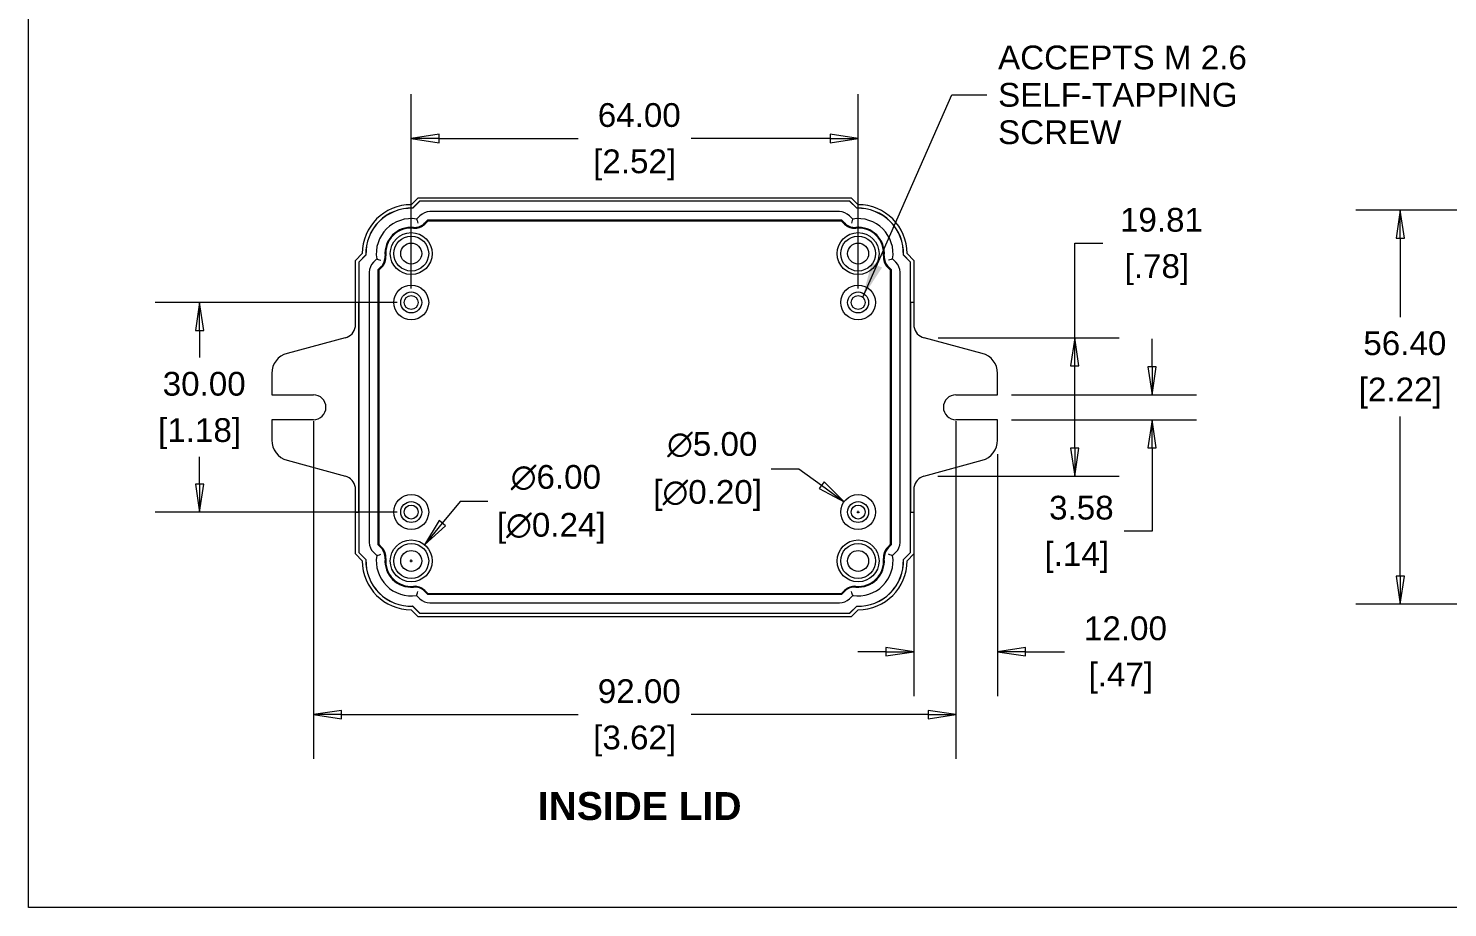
# Model space of a CAD drawing. Header units: millimetres. Extents: x 8 to 457, y 8 to 352.
# Drawn here: x 12.7 to 182.1, y 12.7 to 117.6 of the extents above; entities that cross this region are included whole.
import ezdxf

# ---------------------------------------------------------------- set-up
doc = ezdxf.new("R2010")
doc.units = ezdxf.units.MM
doc.header["$LTSCALE"] = 1.666667
for name, color, linetype, lineweight in [('Dimension (ANSI)', 7, 'Continuous', 9), ('Sketch Geometry (ANSI)', 7, 'Continuous', 9), ('Symbol (ANSI)', 7, 'Continuous', 9), ('Visible (ANSI)', 7, 'Continuous', 9)]:
    doc.layers.add(name, color=color, linetype=linetype, lineweight=lineweight)
doc.styles.add('Label Text (ANSI)', font='arialbd.ttf')
doc.styles.add('Note Text (ANSI)', font='arial.ttf')
doc.dimstyles.new('Default - mm_inch (ANSI)', dxfattribs={"dimscale": 1.666667, "dimtxt": 1.7, "dimasz": 2, "dimexe": 3.175, "dimexo": 1, "dimgap": 0.8, "dimtad": 0, "dimtih": 1, "dimtoh": 1, "dimrnd": 1e-08, "dimzin": 4, "dimdsep": 46, "dimtxsty": 'Note Text (ANSI)', "dimblk": 'Filled-1', "dimcen": 0.09, "dimdle": 10, "dimclrd": 256, "dimclre": 256, "dimclrt": 256, "dimadec": 1, "dimazin": 0, "dimtfac": 1.176471, "dimtofl": 0, "dimtmove": 0, "dimatfit": 3, "dimfxl": 0, "dimtolj": 1, "dimtzin": 0, "dimlwd": -1, "dimlwe": -1, "dimarcsym": 0})
doc.dimstyles.new('Default - mm_inch (ANSI)$7', dxfattribs={"dimscale": 1.666667, "dimtxt": 1.7, "dimasz": 2.5, "dimexe": 3.175, "dimexo": 1, "dimgap": 0.8, "dimtad": 0, "dimtih": 1, "dimtoh": 1, "dimrnd": 1e-08, "dimzin": 4, "dimdsep": 46, "dimtxsty": 'Note Text (ANSI)', "dimblk": 'Filled-1', "dimcen": 0.09, "dimdle": 10, "dimclrd": 256, "dimclre": 256, "dimclrt": 256, "dimadec": 1, "dimazin": 0, "dimtfac": 1.176471, "dimtofl": 0, "dimtmove": 0, "dimatfit": 3, "dimfxl": 0, "dimtolj": 1, "dimtzin": 0, "dimlwd": -1, "dimlwe": -1, "dimarcsym": 0})

# ---------------------------------------------------------------- blocks, each defined once
blk = doc.blocks.new('Borders Default Border')
at = {"layer": 'Sketch Geometry (ANSI)', "flags": 128}
blk.add_lwpolyline([(7.62, 7.62), (7.62, 208.28), (271.78, 208.28), (271.78, 7.62), (7.62, 7.62)], dxfattribs=at)
blk = doc.blocks.new('Filled-1')
at = {"color": 0}
for p, q in [((0, 0), (-1, 0.15)), ((-1, 0.15), (-1, -0.15)), ((-1, 0), (0, 0)), ((-1, -0.15), (0, 0))]:
    blk.add_line(p, q, dxfattribs=at)
at = {"color": 0, "flags": 128}
blk.add_lwpolyline([(-1, -0.15), (0, 0), (-1, 0.15), (-1, -0.15)], dxfattribs=at)
at = {"color": 0}
blk.add_solid([(-1, -0.15), (0, 0), (-1, 0.15), (-1, -0.15)], dxfattribs=at)
blk = doc.blocks.new('*D20')
at = {"layer": 'Defpoints', "color": 0, "transparency": 16777216}
for p in [(119.59, 80.67), (137.56, 80.67), (119.58, 64.16)]:
    blk.add_point(p, dxfattribs=at)
at = {"layer": 'Dimension (ANSI)', "transparency": 16777216}
for p, q in [((137.56, 80.67), (137.56, 91.95)), ((137.56, 91.95), (140.9, 91.95)), ((121.25, 80.67), (142.86, 80.67)), ((137.56, 67.49), (137.56, 77.34)), ((121.24, 64.16), (142.86, 64.16))]:
    blk.add_line(p, q, dxfattribs=at)
at = {"layer": 'Dimension (ANSI)', "transparency": 16777216, "xscale": 3.333333333333333, "yscale": 3.333333333333333, "zscale": 3.333333333333333}
for p, rotation in [((137.56, 80.67), 90), ((137.56, 64.16), 270)]:
    blk.add_blockref('Filled-1', p, dxfattribs=dict(at, rotation=rotation))
at = {"layer": 'Dimension (ANSI)', "transparency": 16777216, "char_height": 2.833, "attachment_point": 5, "style": 'Note Text (ANSI)'}
for s, insert in [('\\A1; 19.81', (147.37, 94.73)), ('\\A1;[.78]', (147.37, 88.8))]:
    blk.add_mtext(s, dxfattribs=dict(at, insert=insert))
blk = doc.blocks.new('*D21')
at = {"layer": 'Defpoints', "color": 0, "transparency": 16777216}
for p in [(46.72, 72.39), (123.39, 72.39), (46.72, 35.72)]:
    blk.add_point(p, dxfattribs=at)
at = {"layer": 'Dimension (ANSI)', "transparency": 16777216}
for p, q in [((46.72, 70.72), (46.72, 30.43)), ((123.39, 70.72), (123.39, 30.43)), ((50.05, 35.72), (78.31, 35.72)), ((120.05, 35.72), (91.79, 35.72))]:
    blk.add_line(p, q, dxfattribs=at)
at = {"layer": 'Dimension (ANSI)', "transparency": 16777216, "xscale": 3.333333333333333, "yscale": 3.333333333333333, "zscale": 3.333333333333333, "rotation": 180}
blk.add_blockref('Filled-1', (46.72, 35.72), dxfattribs=at)
at = {"layer": 'Dimension (ANSI)', "transparency": 16777216, "xscale": 3.333333333333333, "yscale": 3.333333333333333, "zscale": 3.333333333333333}
blk.add_blockref('Filled-1', (123.39, 35.72), dxfattribs=at)
at = {"layer": 'Dimension (ANSI)', "transparency": 16777216, "char_height": 2.833, "attachment_point": 5, "style": 'Note Text (ANSI)'}
for s, insert in [('\\A1; 92.00', (85.05, 38.5)), ('\\A1;[3.62]', (85.05, 32.57))]:
    blk.add_mtext(s, dxfattribs=dict(at, insert=insert))
blk = doc.blocks.new('*D22')
at = {"layer": 'Defpoints', "color": 0, "transparency": 16777216}
for p in [(128.35, 68.46), (118.35, 59.89), (118.35, 43.22)]:
    blk.add_point(p, dxfattribs=at)
at = {"layer": 'Dimension (ANSI)', "transparency": 16777216}
for p, q in [((128.35, 66.79), (128.35, 37.93)), ((118.35, 58.22), (118.35, 37.93)), ((115.02, 43.22), (111.69, 43.22)), ((131.69, 43.22), (136.33, 43.22))]:
    blk.add_line(p, q, dxfattribs=at)
at = {"layer": 'Dimension (ANSI)', "transparency": 16777216, "xscale": 3.333333333333333, "yscale": 3.333333333333333, "zscale": 3.333333333333333}
blk.add_blockref('Filled-1', (118.35, 43.22), dxfattribs=at)
at = {"layer": 'Dimension (ANSI)', "transparency": 16777216, "xscale": 3.333333333333333, "yscale": 3.333333333333333, "zscale": 3.333333333333333, "rotation": 180}
blk.add_blockref('Filled-1', (128.35, 43.22), dxfattribs=at)
at = {"layer": 'Dimension (ANSI)', "transparency": 16777216, "char_height": 2.833, "attachment_point": 5, "style": 'Note Text (ANSI)'}
for s, insert in [('\\A1; 12.00', (143.07, 46)), ('\\A1;[.47]', (143.07, 40.08))]:
    blk.add_mtext(s, dxfattribs=dict(at, insert=insert))
blk = doc.blocks.new('*D23')
at = {"layer": 'Defpoints', "color": 0, "transparency": 16777216}
for p in [(128.35, 73.88), (146.79, 73.88), (128.35, 70.9)]:
    blk.add_point(p, dxfattribs=at)
at = {"layer": 'Dimension (ANSI)', "transparency": 16777216}
for p, q in [((146.79, 77.21), (146.79, 80.55)), ((130.02, 73.88), (152.08, 73.88)), ((130.02, 70.9), (152.08, 70.9)), ((146.79, 67.56), (146.79, 57.61)), ((146.79, 57.61), (143.46, 57.61))]:
    blk.add_line(p, q, dxfattribs=at)
at = {"layer": 'Dimension (ANSI)', "transparency": 16777216, "xscale": 3.333333333333333, "yscale": 3.333333333333333, "zscale": 3.333333333333333}
for p, rotation in [((146.79, 73.88), 270), ((146.79, 70.9), 90)]:
    blk.add_blockref('Filled-1', p, dxfattribs=dict(at, rotation=rotation))
at = {"layer": 'Dimension (ANSI)', "transparency": 16777216, "char_height": 2.833, "attachment_point": 5, "style": 'Note Text (ANSI)'}
for s, insert in [('\\A1; 3.58', (137.81, 60.39)), ('\\A1;[.14]', (137.81, 54.46))]:
    blk.add_mtext(s, dxfattribs=dict(at, insert=insert))
blk = doc.blocks.new('*D26')
at = {"layer": 'Defpoints', "color": 0, "transparency": 16777216}
for p in [(209.82, 95.89), (176.41, 48.89), (209.82, 48.89)]:
    blk.add_point(p, dxfattribs=at)
at = {"layer": 'Dimension (ANSI)', "transparency": 16777216}
for p, q in [((208.15, 95.89), (171.11, 95.89)), ((176.41, 92.56), (176.41, 83.15)), ((176.41, 52.22), (176.41, 71.3)), ((208.15, 48.89), (171.11, 48.89))]:
    blk.add_line(p, q, dxfattribs=at)
at = {"layer": 'Dimension (ANSI)', "transparency": 16777216, "xscale": 3.333333333333333, "yscale": 3.333333333333333, "zscale": 3.333333333333333}
for p, rotation in [((176.41, 95.89), 90), ((176.41, 48.89), 270)]:
    blk.add_blockref('Filled-1', p, dxfattribs=dict(at, rotation=rotation))
at = {"layer": 'Dimension (ANSI)', "transparency": 16777216, "char_height": 2.833, "attachment_point": 5, "style": 'Note Text (ANSI)'}
for s, insert in [('\\A1; 56.40', (176.41, 80.01)), ('\\A1;[2.22]', (176.41, 74.08))]:
    blk.add_mtext(s, dxfattribs=dict(at, insert=insert))
blk = doc.blocks.new('*D33')
at = {"layer": 'Defpoints', "color": 0, "transparency": 16777216}
for p in [(111.72, 104.45), (58.39, 84.89), (111.72, 84.89)]:
    blk.add_point(p, dxfattribs=at)
at = {"layer": 'Dimension (ANSI)', "transparency": 16777216}
for p, q in [((58.39, 86.56), (58.39, 109.75)), ((111.72, 86.56), (111.72, 109.75)), ((61.72, 104.45), (78.31, 104.45)), ((108.39, 104.45), (91.79, 104.45))]:
    blk.add_line(p, q, dxfattribs=at)
at = {"layer": 'Dimension (ANSI)', "transparency": 16777216, "xscale": 3.333333333333333, "yscale": 3.333333333333333, "zscale": 3.333333333333333, "rotation": 180}
blk.add_blockref('Filled-1', (58.39, 104.45), dxfattribs=at)
at = {"layer": 'Dimension (ANSI)', "transparency": 16777216, "xscale": 3.333333333333333, "yscale": 3.333333333333333, "zscale": 3.333333333333333}
blk.add_blockref('Filled-1', (111.72, 104.45), dxfattribs=at)
at = {"layer": 'Dimension (ANSI)', "transparency": 16777216, "char_height": 2.833, "attachment_point": 5, "style": 'Note Text (ANSI)'}
for s, insert in [('\\A1; 64.00', (85.05, 107.23)), ('\\A1;[2.52]', (85.05, 101.3))]:
    blk.add_mtext(s, dxfattribs=dict(at, insert=insert))
blk = doc.blocks.new('*D34')
at = {"layer": 'Defpoints', "color": 0, "transparency": 16777216}
for p in [(58.39, 84.89), (33.13, 59.89), (58.39, 59.89)]:
    blk.add_point(p, dxfattribs=at)
at = {"layer": 'Dimension (ANSI)', "transparency": 16777216}
for p, q in [((56.72, 84.89), (27.84, 84.89)), ((33.13, 81.56), (33.13, 78.32)), ((33.13, 63.22), (33.13, 66.46)), ((56.72, 59.89), (27.84, 59.89))]:
    blk.add_line(p, q, dxfattribs=at)
at = {"layer": 'Dimension (ANSI)', "transparency": 16777216, "xscale": 3.333333333333333, "yscale": 3.333333333333333, "zscale": 3.333333333333333}
for p, rotation in [((33.13, 84.89), 90), ((33.13, 59.89), 270)]:
    blk.add_blockref('Filled-1', p, dxfattribs=dict(at, rotation=rotation))
at = {"layer": 'Dimension (ANSI)', "transparency": 16777216, "char_height": 2.833, "attachment_point": 5, "style": 'Note Text (ANSI)'}
for s, insert in [('\\A1; 30.00', (33.13, 75.17)), ('\\A1;[1.18]', (33.13, 69.24))]:
    blk.add_mtext(s, dxfattribs=dict(at, insert=insert))
blk = doc.blocks.new('*D39')
at = {"layer": 'Defpoints', "color": 0, "transparency": 16777216}
for p in [(59.97, 55.99), (56.8, 52.13)]:
    blk.add_point(p, dxfattribs=at)
at = {"layer": 'Dimension (ANSI)', "transparency": 16777216}
for p, q in [((64.21, 61.13), (62.09, 58.56)), ((67.54, 61.13), (64.21, 61.13)), ((58.39, 53.91), (58.39, 54.21)), ((58.24, 54.06), (58.54, 54.06))]:
    blk.add_line(p, q, dxfattribs=at)
at = {"layer": 'Dimension (ANSI)', "transparency": 16777216, "xscale": 3.333333333333333, "yscale": 3.333333333333333, "zscale": 3.333333333333333, "rotation": 230.5577404043782}
blk.add_blockref('Filled-1', (59.97, 55.99), dxfattribs=at)
at = {"layer": 'Dimension (ANSI)', "transparency": 16777216, "attachment_point": 5, "style": 'Note Text (ANSI)'}
for s, insert, char_height in [('\\A1; ∅6.00', (75.1, 63.99), 2.833), ('\\A1;[∅0.24]', (75.1, 57.94), 2.8333)]:
    blk.add_mtext(s, dxfattribs=dict(at, insert=insert, char_height=char_height))
blk = doc.blocks.new('*D40')
at = {"layer": 'Defpoints', "color": 0, "transparency": 16777216}
for p in [(110.04, 61.12), (113.4, 58.66)]:
    blk.add_point(p, dxfattribs=at)
at = {"layer": 'Dimension (ANSI)', "transparency": 16777216}
for p, q in [((101.33, 65.06), (104.66, 65.06)), ((104.66, 65.06), (107.35, 63.09)), ((111.57, 59.89), (111.87, 59.89)), ((111.72, 59.74), (111.72, 60.04))]:
    blk.add_line(p, q, dxfattribs=at)
at = {"layer": 'Dimension (ANSI)', "transparency": 16777216, "xscale": 3.333333333333333, "yscale": 3.333333333333333, "zscale": 3.333333333333333, "rotation": 323.7833097564113}
blk.add_blockref('Filled-1', (110.04, 61.12), dxfattribs=at)
at = {"layer": 'Dimension (ANSI)', "transparency": 16777216, "attachment_point": 5, "style": 'Note Text (ANSI)'}
for s, insert, char_height in [('\\A1; ∅5.00', (93.76, 67.92), 2.833), ('\\A1;[∅0.20]', (93.76, 61.86), 2.8333)]:
    blk.add_mtext(s, dxfattribs=dict(at, insert=insert, char_height=char_height))

msp = doc.modelspace()

# ---------------------------------------------------------------- linework, layer by layer
at = {"layer": 'Visible (ANSI)'}
for p, q in [((58.385, 96.5559), (59.2184, 97.3892)), ((59.391, 96.9726), (58.555, 96.1366)), ((59.3955, 96.9616), (58.5593, 96.1255)), ((59.2184, 97.3892), (110.885, 97.3892)), ((110.7125, 96.9726), (59.391, 96.9726)), ((59.3955, 96.9616), (59.391, 96.9726)), ((110.7079, 96.9616), (59.3955, 96.9616)), ((110.7079, 96.9616), (110.7125, 96.9726)), ((111.5441, 96.1255), (110.7079, 96.9616)), ((111.5485, 96.1366), (110.7125, 96.9726)), ((110.885, 97.3892), (111.7184, 96.5559)), ((58.5593, 96.1255), (58.555, 96.1366)), ((59.4207, 95.2346), (59.0258, 94.8397)), ((109.5046, 95.7226), (60.5989, 95.7226)), ((111.0776, 94.8397), (110.6827, 95.2346)), ((111.5441, 96.1255), (111.5485, 96.1366)), ((60.3353, 94.6928), (59.9724, 94.33)), ((60.3732, 94.6012), (60.0069, 94.2349)), ((109.7682, 94.6928), (60.3353, 94.6928)), ((60.3732, 94.6012), (60.3353, 94.6928)), ((109.7302, 94.6012), (60.3732, 94.6012)), ((109.7302, 94.6012), (109.7682, 94.6928)), ((110.0965, 94.2349), (109.7302, 94.6012)), ((110.131, 94.33), (109.7682, 94.6928)), ((51.7184, 89.8892), (52.5517, 90.7226)), ((51.7184, 84.8892), (51.7184, 89.8892)), ((52.971, 90.5526), (52.135, 89.7166)), ((52.9821, 90.5483), (52.146, 89.7121)), ((52.9821, 90.5483), (52.971, 90.5526)), ((54.2679, 90.0818), (53.873, 89.6869)), ((116.2304, 89.6869), (115.8355, 90.0818)), ((117.1213, 90.5483), (117.1324, 90.5526)), ((117.9575, 89.7121), (117.1213, 90.5483)), ((117.9684, 89.7166), (117.1324, 90.5526)), ((117.5517, 90.7226), (118.385, 89.8892)), ((118.385, 89.8892), (118.385, 84.8892)), ((52.135, 89.7166), (52.135, 84.8892)), ((52.146, 89.7121), (52.135, 89.7166)), ((52.146, 89.7121), (52.146, 55.0663)), ((53.385, 88.5087), (53.385, 56.2697)), ((54.7776, 89.1352), (54.4148, 88.7723)), ((54.4148, 88.7723), (54.4148, 56.0061)), ((54.5064, 88.7344), (54.4148, 88.7723)), ((54.8727, 89.1007), (54.5064, 88.7344)), ((54.5064, 88.7344), (54.5064, 56.0441)), ((115.597, 88.7344), (115.2307, 89.1007)), ((115.6887, 88.7723), (115.3258, 89.1352)), ((115.597, 88.7344), (115.6887, 88.7723)), ((115.597, 56.0441), (115.597, 88.7344)), ((115.6887, 56.0061), (115.6887, 88.7723)), ((116.7184, 56.2697), (116.7184, 88.5087)), ((117.9575, 89.7121), (117.9684, 89.7166)), ((117.9575, 55.0663), (117.9575, 89.7121)), ((117.9684, 84.8892), (117.9684, 89.7166)), ((52.135, 84.8892), (51.7184, 84.8892)), ((51.7511, 82.2826), (51.7511, 84.8892)), ((52.135, 59.8892), (52.135, 84.8892)), ((118.385, 84.8892), (117.9684, 84.8892)), ((117.9684, 84.8892), (117.9684, 59.8892)), ((118.3523, 84.8892), (118.3523, 82.2826)), ((50.5162, 80.6733), (43.5798, 78.8147)), ((126.5236, 78.8147), (119.5872, 80.6733)), ((41.7511, 76.4315), (41.7511, 73.8803)), ((128.3523, 73.8803), (128.3523, 76.4315)), ((41.7511, 73.8803), (46.7184, 73.8803)), ((123.385, 73.8803), (128.3523, 73.8803)), ((46.7184, 70.8982), (41.7511, 70.8982)), ((41.7511, 70.8982), (41.7511, 68.4586)), ((128.3523, 70.8982), (123.385, 70.8982)), ((128.3523, 68.4586), (128.3523, 70.8982)), ((43.5799, 66.0754), (50.5275, 64.1613)), ((119.5759, 64.1613), (126.5235, 66.0754)), ((51.7511, 59.8892), (51.7511, 62.555)), ((118.3523, 62.555), (118.3523, 59.8892)), ((51.7184, 59.8892), (52.135, 59.8892)), ((51.7184, 54.8892), (51.7184, 59.8892)), ((52.135, 59.8892), (52.135, 55.0618)), ((117.9684, 59.8892), (118.385, 59.8892)), ((117.9684, 55.0618), (117.9684, 59.8892)), ((118.385, 59.8892), (118.385, 54.8892)), ((54.5064, 56.0441), (54.4148, 56.0061)), ((54.4148, 56.0061), (54.7776, 55.6433)), ((54.5064, 56.0441), (54.8727, 55.6778)), ((115.2307, 55.6778), (115.597, 56.0441)), ((115.3258, 55.6433), (115.6887, 56.0061)), ((115.597, 56.0441), (115.6887, 56.0061)), ((52.5517, 54.0559), (51.7184, 54.8892)), ((52.146, 55.0663), (52.135, 55.0618)), ((52.135, 55.0618), (52.971, 54.2258)), ((52.146, 55.0663), (52.9821, 54.2302)), ((52.9821, 54.2302), (52.971, 54.2258)), ((53.873, 55.0916), (54.2679, 54.6967)), ((115.8355, 54.6967), (116.2304, 55.0916)), ((117.1213, 54.2302), (117.9575, 55.0663)), ((117.1213, 54.2302), (117.1324, 54.2258)), ((117.1324, 54.2258), (117.9684, 55.0618)), ((118.385, 54.8892), (117.5517, 54.0559)), ((117.9575, 55.0663), (117.9684, 55.0618)), ((59.0258, 49.9388), (59.4207, 49.5439)), ((59.9724, 50.4484), (60.3353, 50.0856)), ((60.0069, 50.5436), (60.3732, 50.1773)), ((60.3732, 50.1773), (60.3353, 50.0856)), ((60.3353, 50.0856), (109.7682, 50.0856)), ((60.3732, 50.1773), (109.7302, 50.1773)), ((109.7302, 50.1773), (110.0965, 50.5436)), ((109.7302, 50.1773), (109.7682, 50.0856)), ((109.7682, 50.0856), (110.131, 50.4484)), ((110.6827, 49.5439), (111.0776, 49.9388)), ((59.2184, 47.3892), (58.385, 48.2226)), ((58.5593, 48.6529), (58.555, 48.6419)), ((58.555, 48.6419), (59.391, 47.8059)), ((58.5593, 48.6529), (59.3955, 47.8168)), ((59.3955, 47.8168), (59.391, 47.8059)), ((59.391, 47.8059), (110.7125, 47.8059)), ((59.3955, 47.8168), (110.7079, 47.8168)), ((60.5989, 49.0559), (109.5046, 49.0559)), ((110.7079, 47.8168), (111.5441, 48.6529)), ((110.7079, 47.8168), (110.7125, 47.8059)), ((110.7125, 47.8059), (111.5485, 48.6419)), ((111.7184, 48.2226), (110.885, 47.3892)), ((111.5441, 48.6529), (111.5485, 48.6419)), ((110.885, 47.3892), (59.2184, 47.3892))]:
    msp.add_line(p, q, dxfattribs=at)
for centre, radius in [((58.385, 90.7226), 2.5), ((111.7184, 90.7226), 2.5), ((58.385, 90.7226), 2.0833), ((58.385, 90.7226), 1.25), ((111.7184, 90.7226), 2.0833), ((111.7184, 90.7226), 1.25), ((58.385, 84.8892), 2.0833), ((111.7184, 84.8892), 2.0833), ((58.385, 84.8892), 1.25), ((58.385, 84.8892), 0.8333), ((111.7184, 84.8892), 1.25), ((111.7184, 84.8892), 0.8333), ((58.385, 59.8892), 2.0833), ((58.385, 59.8892), 1.25), ((111.7184, 59.8892), 2.0833), ((111.7184, 59.8892), 1.25), ((58.385, 59.8892), 0.8333), ((111.7184, 59.8892), 0.8333), ((58.385, 54.0559), 2.5), ((58.385, 54.0559), 2.0833), ((111.7184, 54.0559), 2.5), ((111.7184, 54.0559), 2.0833), ((58.385, 54.0559), 1.25), ((111.7184, 54.0559), 1.25)]:
    msp.add_circle(centre, radius, dxfattribs=at)
for centre, radius, start, end in [((58.385, 90.7226), 5.8333, 90, 180), ((111.7184, 90.7226), 5.8333, 0, 90), ((58.385, 90.7226), 5.4167, 88.202313, 181.797687), ((58.385, 90.7226), 5.4058, 88.152293, 181.847707), ((58.385, 90.7226), 4.1667, 81.153424, 188.846576), ((111.7184, 90.7226), 4.1667, 351.153424, 98.846576), ((111.7184, 90.7226), 5.4058, 358.152293, 91.847707), ((111.7184, 90.7226), 5.4167, 358.202313, 91.797687), ((58.385, 90.7226), 3.1369, 85.111615, 184.888385), ((58.385, 90.7226), 3.0453, 84.595155, 185.404845), ((58.7944, 95.5081), 1.666, 265.110676, 315.000939), ((58.8288, 95.4129), 1.666, 264.594183, 315.000972), ((111.2746, 95.4129), 1.666, 224.999028, 275.405817), ((111.3091, 95.5081), 1.666, 224.999061, 274.889324), ((111.7184, 90.7226), 3.0453, 354.595155, 95.404845), ((111.7184, 90.7226), 3.1369, 355.111615, 94.888385), ((53.5995, 90.3132), 1.666, 314.999061, 4.889324), ((53.6947, 90.2788), 1.666, 314.999028, 5.405817), ((116.4088, 90.2788), 1.666, 174.594183, 225.000972), ((116.5039, 90.3132), 1.666, 175.110676, 225.000939), ((44.2184, 76.4315), 2.4673, 105, 180), ((125.885, 76.4315), 2.4673, 0, 75), ((46.7184, 72.3892), 1.4911, 270, 90), ((123.385, 72.3892), 1.4911, 90, 270), ((44.2184, 68.4586), 2.4673, 180, 255.002665), ((125.885, 68.4586), 2.4673, 284.997335, 0), ((58.385, 54.0559), 5.4167, 178.202313, 271.797687), ((58.385, 54.0559), 5.4058, 178.152293, 271.847707), ((58.385, 54.0559), 4.1667, 171.153424, 278.846576), ((53.5995, 54.4652), 1.666, 355.110676, 45.000939), ((53.6947, 54.4997), 1.666, 354.594183, 45.000972), ((58.385, 54.0559), 3.1369, 175.111615, 274.888385), ((58.385, 54.0559), 3.0453, 174.595155, 275.404845), ((111.7184, 54.0559), 4.1667, 261.153424, 8.846576), ((111.7184, 54.0559), 3.0453, 264.595155, 5.404845), ((111.7184, 54.0559), 3.1369, 265.111615, 4.888385), ((111.7184, 54.0559), 5.4058, 268.152293, 1.847707), ((111.7184, 54.0559), 5.4167, 268.202313, 1.797687), ((116.4088, 54.4997), 1.666, 134.999028, 185.405817), ((116.5039, 54.4652), 1.666, 134.999061, 184.889324), ((58.385, 54.0559), 5.8333, 180, 270), ((111.7184, 54.0559), 5.8333, 270, 0), ((58.7944, 49.2704), 1.666, 44.999061, 94.889324), ((58.8288, 49.3655), 1.666, 44.999028, 95.405817), ((111.2746, 49.3655), 1.666, 84.594183, 135.000972), ((111.3091, 49.2704), 1.666, 85.110676, 135.000939)]:
    msp.add_arc(centre, radius, start, end, dxfattribs=at)
for centre, major_axis, ratio, start_param, end_param in [((60.5993, 94.0553), (-0.6381, 1.5404), 0.99959857, 5.89062816, 6.67574245), ((109.5041, 94.0553), (0.6381, 1.5404), 0.99959857, 5.89062816, 6.67574245), ((55.0523, 88.5083), (-1.5404, 0.6381), 0.99959857, 5.89062816, 6.67574245), ((115.0511, 88.5083), (1.5404, 0.6381), 0.99959857, 5.89062816, 6.67574245), ((50.0839, 82.2835), (1.323, -1.0152), 0.99945573, 5.62894975, 6.77545095), ((120.0195, 82.2835), (1.323, 1.0152), 0.99945573, 2.64932701, 3.79582821), ((50.0839, 62.5541), (-1.3265, -1.0105), 0.99945864, 2.65284294, 3.79231228), ((120.0195, 62.5541), (-1.3265, 1.0105), 0.99945864, 5.63246568, 6.77193503), ((55.0523, 56.2702), (-1.5404, -0.6381), 0.99959857, 5.89062816, 6.67574245), ((115.0511, 56.2702), (1.5404, -0.6381), 0.99959857, 5.89062816, 6.67574245), ((60.5993, 50.7231), (-0.6381, -1.5404), 0.99959857, 5.89062816, 6.67574245), ((109.5041, 50.7231), (0.6381, -1.5404), 0.99959857, 5.89062816, 6.67574245)]:
    msp.add_ellipse(centre, major_axis=major_axis, ratio=ratio, start_param=start_param, end_param=end_param, dxfattribs=at)
for points in [[(59.0373, 94.8044), (59.0335, 94.8162), (59.0297, 94.8279), (59.0258, 94.8397)], [(111.0661, 94.8044), (111.0699, 94.8162), (111.0738, 94.8279), (111.0776, 94.8397)], [(54.3032, 90.0703), (54.2914, 90.0741), (54.2797, 90.0779), (54.2679, 90.0818)], [(115.8002, 90.0703), (115.812, 90.0741), (115.8237, 90.0779), (115.8355, 90.0818)], [(51.7293, 82.0138), (51.7438, 82.1028), (51.7511, 82.1924), (51.7511, 82.2826)], [(118.3523, 82.2826), (118.3523, 82.1924), (118.3596, 82.1028), (118.3741, 82.0138)], [(51.7511, 62.555), (51.7511, 62.6452), (51.7438, 62.7348), (51.7293, 62.8238)], [(118.3741, 62.8238), (118.3596, 62.7348), (118.3523, 62.6452), (118.3523, 62.555)], [(54.3032, 54.7081), (54.2914, 54.7043), (54.2797, 54.7005), (54.2679, 54.6967)], [(115.8002, 54.7081), (115.812, 54.7043), (115.8237, 54.7005), (115.8355, 54.6967)], [(59.0373, 49.974), (59.0335, 49.9623), (59.0297, 49.9505), (59.0258, 49.9388)], [(111.0661, 49.974), (111.0699, 49.9623), (111.0738, 49.9505), (111.0776, 49.9388)]]:
    msp.add_open_spline(points, degree=3, dxfattribs=at)
for points in [[(59.0373, 94.8044), (59.0383, 94.8012), (59.0569, 94.7442), (59.1102, 94.5751), (59.1443, 94.4638), (59.1764, 94.3545)], [(111.0661, 94.8044), (111.0651, 94.8012), (111.0465, 94.7442), (110.9933, 94.5751), (110.9591, 94.4638), (110.927, 94.3545)], [(54.3032, 90.0703), (54.3064, 90.0693), (54.3634, 90.0507), (54.5325, 89.9974), (54.6438, 89.9633), (54.7531, 89.9312)], [(115.8002, 90.0703), (115.797, 90.0693), (115.74, 90.0507), (115.5709, 89.9974), (115.4596, 89.9633), (115.3503, 89.9312)], [(54.3032, 54.7081), (54.3064, 54.7092), (54.3634, 54.7278), (54.5325, 54.781), (54.6438, 54.8151), (54.7531, 54.8472)], [(115.8002, 54.7081), (115.797, 54.7092), (115.74, 54.7278), (115.5709, 54.781), (115.4596, 54.8151), (115.3503, 54.8472)], [(59.0373, 49.974), (59.0383, 49.9773), (59.0569, 50.0342), (59.1102, 50.2034), (59.1443, 50.3147), (59.1764, 50.424)], [(111.0661, 49.974), (111.0651, 49.9773), (111.0465, 50.0342), (110.9933, 50.2034), (110.9591, 50.3147), (110.927, 50.424)]]:
    msp.add_open_spline(points, degree=3, knots=[0, 0, 0, 0, 0.000410161031, 0.000410161031, 0.000820322062, 0.000820322062, 0.000820322062, 0.000820322062], dxfattribs=at)

# ---------------------------------------------------------------- block references
at = {"xscale": 1.666666666666667, "yscale": 1.666666666666667, "zscale": 1.666666666666667}
msp.add_blockref('Borders Default Border', (0, 0), dxfattribs=at)

# ---------------------------------------------------------------- texts
at = {"layer": 'Symbol (ANSI)', "insert": (128.4167, 109.643), "char_height": 2.833333, "width": 29.698173, "attachment_point": 4, "line_spacing_factor": 0.944221, "style": 'Note Text (ANSI)'}
msp.add_mtext('\\fArial|b0|i0;ACCEPTS M 2.6\\P\\fArial|b0|i0;SELF-TAPPING\\P\\fArial|b0|i0;SCREW', dxfattribs=at)
at = {"layer": 'Symbol (ANSI)', "insert": (73.4871, 23.1022), "char_height": 3.33333, "attachment_point": 7, "style": 'Label Text (ANSI)'}
msp.add_mtext('INSIDE LID', dxfattribs=at)

# ---------------------------------------------------------------- dimensions: what is measured, and where the dimension line sits
at = {"layer": 'Dimension (ANSI)'}
for base, p1, p2, angle, text, override, picture, middle in [((111.7184, 104.4541), (58.385, 84.8892), (111.7184, 84.8892), 180, ' <>\\X[2.52]', {"dimgap": 0.8, "dimtih": 0, "dimtoh": 0, "dimdec": 2, "dimlfac": 1.2, "dimpost": '\\X', "dimtol": 0, "dimlim": 0, "dimtp": 0, "dimtm": 0, "dimtdec": 2, "dimatfit": 1}, '*D33', (85.0517, 104.4541)), ((137.5634, 80.6733), (119.5759, 64.1613), (119.5872, 80.6733), 90, ' <>\\X[.78]', {"dimgap": 0.8, "dimdec": 2, "dimlfac": 1.2, "dimpost": '\\X', "dimtol": 0, "dimlim": 0, "dimtp": 0, "dimtm": 0, "dimtdec": 2, "dimatfit": 2}, '*D20', (147.3691, 91.9497)), ((176.4065, 48.8897), (209.8216, 95.8887), (209.8216, 48.8897), 90, ' <>\\X[2.22]', {"dimgap": 0.8, "dimdec": 2, "dimlfac": 1.2, "dimpost": '\\X', "dimtol": 0, "dimlim": 0, "dimtp": 0, "dimtm": 0, "dimtdec": 2, "dimatfit": 1}, '*D26', (176.4065, 77.2252)), ((33.1285, 59.8892), (58.385, 84.8892), (58.385, 59.8892), 90, ' <>\\X[1.18]', {"dimgap": 0.8, "dimdec": 2, "dimlfac": 1.2, "dimpost": '\\X', "dimtol": 0, "dimlim": 0, "dimtp": 0, "dimtm": 0, "dimtdec": 2, "dimatfit": 1}, '*D34', (33.1285, 72.3892)), ((146.7906, 73.8803), (128.3523, 70.8982), (128.3523, 73.8803), 90, ' <>\\X[.14]', {"dimgap": 0.8, "dimdec": 2, "dimlfac": 1.2, "dimpost": '\\X', "dimtol": 0, "dimlim": 0, "dimtp": 0, "dimtm": 0, "dimtdec": 2, "dimatfit": 1}, '*D23', (137.8092, 57.6109)), ((46.7184, 35.7226), (123.385, 72.3892), (46.7184, 72.3892), 180, ' <>\\X[3.62]', {"dimgap": 0.8, "dimtih": 0, "dimtoh": 0, "dimdec": 2, "dimlfac": 1.2, "dimpost": '\\X', "dimtol": 0, "dimlim": 0, "dimtp": 0, "dimtm": 0, "dimtdec": 2, "dimatfit": 1}, '*D21', (85.0517, 35.7226)), ((118.3523, 43.2226), (128.3523, 68.4586), (118.3523, 59.8892), 180, ' <>\\X[.47]', {"dimgap": 0.8, "dimtih": 0, "dimtoh": 0, "dimdec": 2, "dimlfac": 1.2, "dimpost": '\\X', "dimtol": 0, "dimlim": 0, "dimtp": 0, "dimtm": 0, "dimtdec": 2, "dimatfit": 1}, '*D22', (143.0674, 43.2226))]:
    dim = msp.add_linear_dim(base=base, p1=p1, p2=p2, angle=angle, text=text, dimstyle='Default - mm_inch (ANSI)', override=override, dxfattribs=at)
    dim.commit()
    dim.dimension.update_dxf_attribs({"geometry": picture, "text_midpoint": middle, "dimtype": 160})
for p1, p2, text, picture, middle in [((113.3992, 58.6583), (110.0376, 61.1201), ' <>\\X[∅0.20]', '*D40', (93.7642, 65.0591)), ((56.7968, 52.1252), (59.9733, 55.9866), ' <>\\X[∅0.24]', '*D39', (75.1034, 61.135))]:
    dim = msp.add_diameter_dim_2p(p1=p1, p2=p2, text=text, dimstyle='Default - mm_inch (ANSI)', override={"dimgap": 0.8, "dimdec": 2, "dimlfac": 1.2, "dimpost": '\\X', "dimtol": 0, "dimlim": 0, "dimtp": 0, "dimtm": 0, "dimtdec": 2}, dxfattribs=at)
    dim.commit()
    dim.dimension.update_dxf_attribs({"geometry": picture, "text_midpoint": middle})

# ---------------------------------------------------------------- leaders
at = {"layer": 'Symbol (ANSI)', "annotation_type": 0, "has_hookline": 1, "hookline_direction": 0, "text_width": 29.5123}
msp.add_leader([(112.2632, 85.5198), (122.9167, 109.643), (127.0833, 109.643)], dimstyle='Default - mm_inch (ANSI)$7', override={"dimtad": 0}, dxfattribs=at)

doc.saveas('drawing.dxf')
